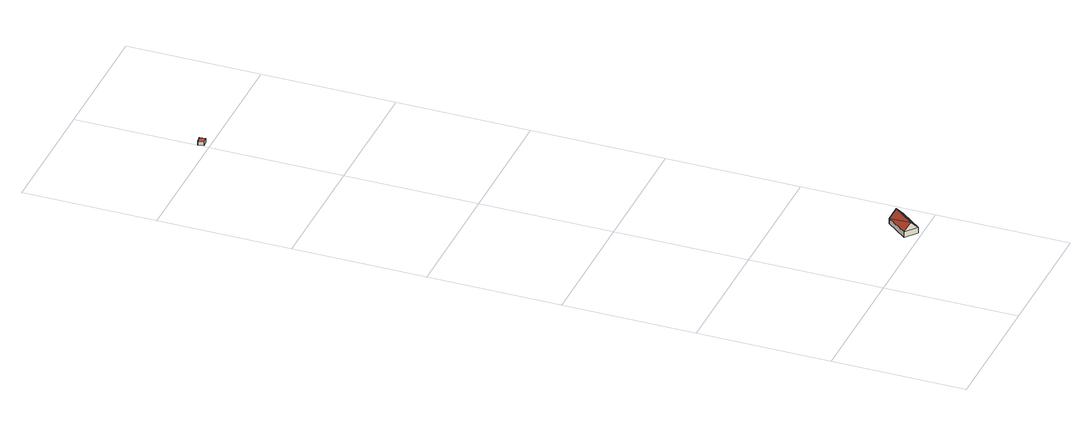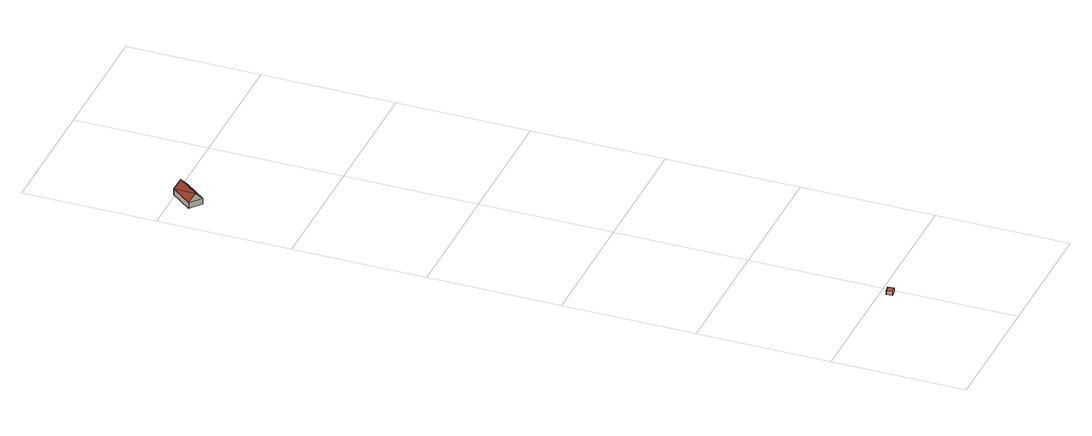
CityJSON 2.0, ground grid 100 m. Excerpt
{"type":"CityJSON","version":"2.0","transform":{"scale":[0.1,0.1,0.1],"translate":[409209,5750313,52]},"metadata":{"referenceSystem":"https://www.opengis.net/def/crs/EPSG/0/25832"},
"CityObjects":{
"building1":{"type":"Building","attributes":{"Gemeindeschluessel":"05515000","Geometrietyp2DReferenz":"3000","function":"31001_2700","roofType":"3100","measuredHeight":10.77},"geometry":[{"type":"Solid","lod":"2","boundaries":[[[[0,1,2,3]],[[4,5,1,0]],[[6,7,5,4]],[[3,2,7,6]],[[0,8,4]],[[6,9,3]],[[0,3,9]],[[9,8,0]],[[8,9,6]],[[6,4,8]],[[1,5,7,2]]]],"semantics":{"surfaces":[{"type":"WallSurface"},{"type":"RoofSurface"},{"type":"GroundSurface"}],"values":[[0,0,0,0,0,0,1,1,1,1,2]]}}]},
"building2":{"type":"Building","attributes":{"Gemeindeschluessel":"05515000","Geometrietyp2DReferenz":"3000","function":"31001_2512","roofType":"1000","measuredHeight":2.98},"address":[{"country":"Germany","locality":"Münster","thoroughfareNumber":"77","thoroughfareName":"Paul-Klee-Weg"}],"geometry":[{"type":"Solid","lod":"2","boundaries":[[[[10,11,12,13]],[[14,15,11,10]],[[16,17,15,14]],[[13,12,17,16]],[[14,10,13,16]],[[11,15,17,12]]]],"semantics":{"surfaces":[{"type":"WallSurface"},{"type":"RoofSurface"},{"type":"GroundSurface"}],"values":[[0,0,0,0,1,2]]}}]}
},
"vertices":[
[697,8,88],[697,8,43],[825,168,43],[825,168,88],[608,78,88],[608,78,43],[736,238,88],[736,238,43],[653,43,150],[780,203,150],
[15,5038,37],[15,5038,7],[64,5047,7],[64,5047,37],[7,5083,37],[7,5083,7],[56,5092,37],[56,5092,7]
]}
